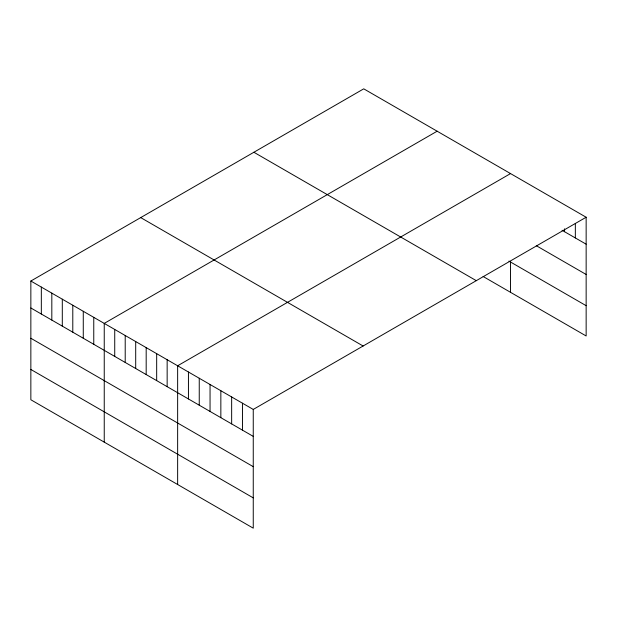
<?xml version="1.0" encoding="UTF-8"?>
<svg xmlns="http://www.w3.org/2000/svg" width="617" height="617" viewBox="0 0 617 617"><rect width="100%" height="100%" fill="white"/><g stroke="black" fill="none" stroke-linecap="round" stroke-linejoin="round"><path stroke-width="0.93" d="M30.85 281.028L253.255 409.433L253.255 528.167L30.85 399.762L30.85 281.028L363.745 88.833L586.15 217.238L586.15 335.972L483.111 276.485M437.137 131.205L104.242 323.401L104.242 442.134M510.529 173.585L177.642 365.773L177.642 484.507M253.255 409.433L586.15 217.238M562.048 230.272L586.15 244.185M536.289 245.689L586.15 274.472M508.917 261.091L586.15 305.685M253.888 152.26L476.293 280.666M140.707 217.6L363.112 346.006M30.85 307.976L253.255 436.381M30.85 338.263L253.255 466.668M30.85 369.467L253.255 497.873M575.345 223.516L575.345 237.946M564.547 228.822L564.547 231.714M510.529 262.024L510.529 292.311M242.458 403.194L242.458 430.142M231.653 396.962L231.653 423.902M220.847 390.723L220.847 417.67M210.05 384.484L210.05 411.431M199.245 378.252L199.245 405.192M188.44 372.012L188.44 398.96M167.153 359.719L167.153 386.666M156.672 353.664L156.672 380.612M146.183 347.618L146.183 374.558M135.701 341.563L135.701 368.503M125.212 335.509L125.212 362.457M114.731 329.455L114.731 356.402M93.761 317.346L93.761 344.294M83.272 311.292L83.272 338.239M72.791 305.238L72.791 332.185M62.302 299.191L62.302 326.131M51.82 293.137L51.82 320.076M41.331 287.082L41.331 314.022"/></g></svg>
